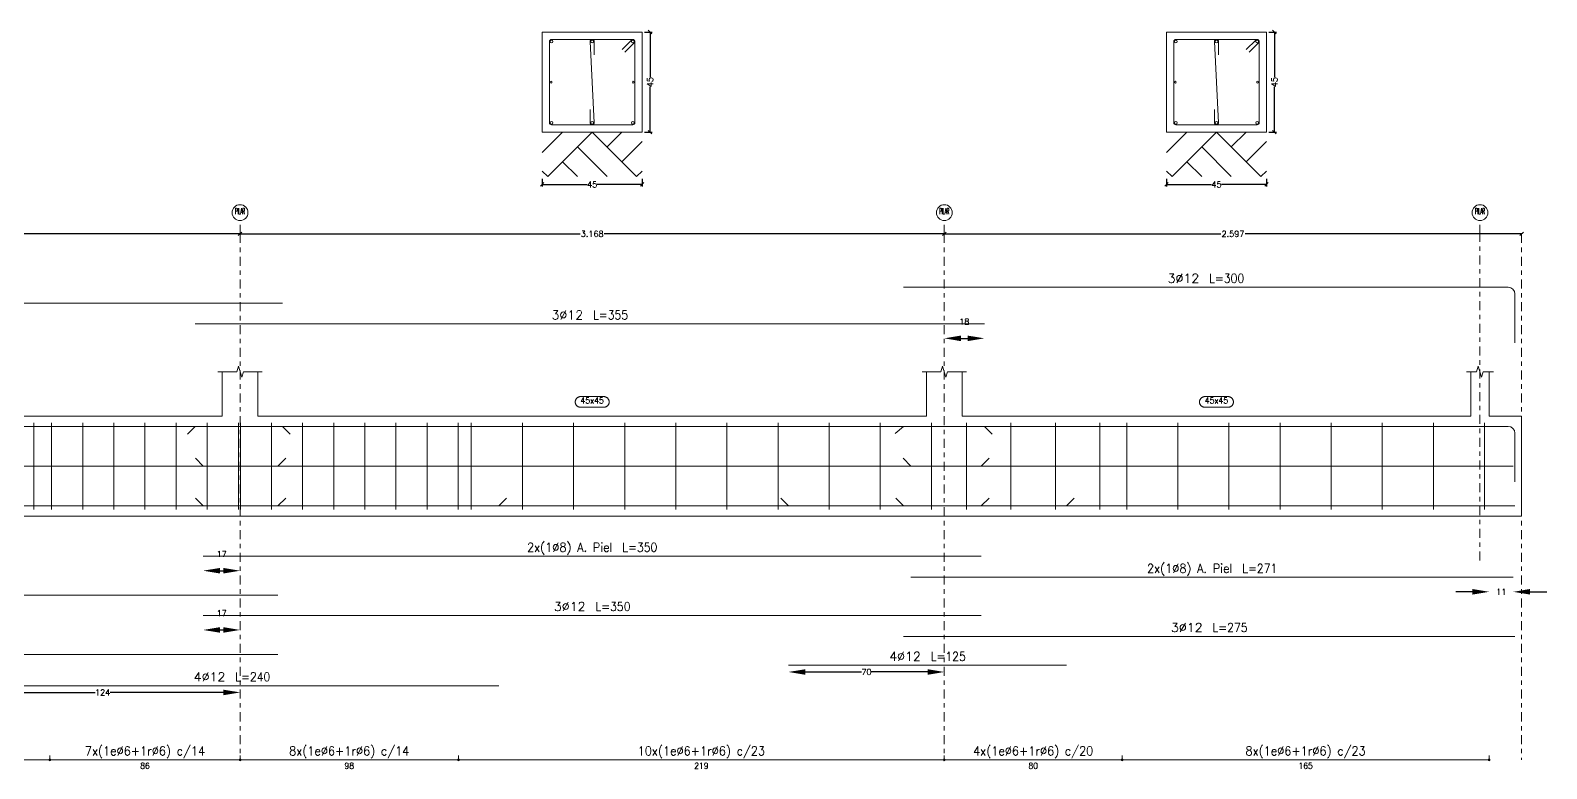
# Model space of a CAD drawing. Header units: millimetres. Extents: x 1 to 227, y -3 to 111.
# Drawn here: x 191.04 to 225.15, y 85.28 to 101.89 of the extents above; entities that cross this region are included whole.
import ezdxf
from ezdxf.enums import TextEntityAlignment as Align

# ---------------------------------------------------------------- set-up
doc = ezdxf.new("R2010")
doc.units = ezdxf.units.MM
doc.linetypes.add('CYPE_RAYAPUNTO', pattern=[0.4125, 0.2025, -0.105, 0, -0.105])
for name, color, linetype, lineweight in [('ALZ_ARM_LONG_ARM_TEXTOS', 3, 'Continuous', 9), ('ALZ_ARM_LONG_TXT_LONG', 3, 'Continuous', 9), ('ALZ_ARM_TRANS_TXT_EST', 3, 'Continuous', 9), ('ALZ_CONT_NUDOS', 122, 'Continuous', 9), ('ALZ_CONT_VIG_HORMIGON', 2, 'Continuous', 9), ('ALZ_COT_COT_ARM', 3, 'Continuous', 0), ('ALZ_COT_COT_EST', 3, 'Continuous', 0), ('ALZ_COT_COT_LIN_APOYOS', 2, 'CYPE_RAYAPUNTO', 0), ('ALZ_COT_LONGITUD_PROYECTADA', 122, 'Continuous', 0), ('ALZ_COT_TEXTOS_ESTRIBOS', 122, 'Continuous', 0), ('ALZ_REF_COT_LIN_AUX_COTA', 2, 'CYPE_RAYAPUNTO', 9), ('ALZ_REF_REF_NOMBRE', 3, 'Continuous', 9), ('ALZ_REF_REF_REFERENCIA', 3, 'Continuous', 9), ('ALZ_REF_TEXTO_REF_NOMBRE', 3, 'Continuous', 9), ('ALZ_REF_TEXTO_REF_REFERENCIA', 3, 'Continuous', 9), ('ARM_LONGITUDINAL_Ø12', 171, 'Continuous', 9), ('ARM_LONGITUDINAL_Ø8', 32, 'Continuous', 9), ('ARM_TRANSVERSAL_Ø6', 151, 'Continuous', 9), ('SEC_CONT_TERRENO_SECCION', 36, 'Continuous', 0), ('SEC_CONT_VIG_HORMIGON_SECCION', 2, 'Continuous', 9), ('SEC_COTAS_SEC_DIM_VIGA', 122, 'Continuous', 0)]:
    doc.layers.add(name, color=color, linetype=linetype, lineweight=lineweight)
doc.styles.add('CYPETXT_0.2_romans', font='romans__.ttf', dxfattribs={"height": 0.133333})
doc.styles.add('CYPETXT_romans', font='romans__.ttf', dxfattribs={"height": 0.2})
doc.dimstyles.new('cype_arrow', dxfattribs={"dimtxt": 0.18, "dimasz": 0.375, "dimexe": 0.05, "dimexo": 0.05, "dimgap": 0, "dimtad": 0, "dimdec": 4, "dimzin": 0, "dimdsep": 46, "dimtxsty": 'CYPETXT_0.2_romans', "dimcen": 0.09, "dimadec": 0, "dimazin": 0, "dimtfac": 1, "dimtdec": 4, "dimtofl": 0, "dimtmove": 2, "dimatfit": 3, "dimfxl": 1, "dimtolj": 1, "dimtzin": 0, "dimarcsym": 0})
doc.dimstyles.new('cype_oblique', dxfattribs={"dimtxt": 0.18, "dimasz": 0.18, "dimexe": 0.05, "dimexo": 0.05, "dimgap": 0, "dimtad": 0, "dimdec": 4, "dimzin": 0, "dimdsep": 46, "dimtxsty": 'CYPETXT_0.2_romans', "dimblk": 'OBLIQUE', "dimtsz": 0.04, "dimcen": 0.09, "dimadec": 0, "dimazin": 0, "dimtfac": 1, "dimtdec": 4, "dimtofl": 0, "dimtmove": 2, "dimatfit": 3, "dimfxl": 1, "dimtolj": 1, "dimtzin": 0, "dimarcsym": 0})

# ---------------------------------------------------------------- blocks, each defined once
blk = doc.blocks.new('*D65')
at = {"layer": 'Defpoints', "color": 0, "transparency": 16777216}
for p in [(202.549, 98.597), (204.799, 98.597), (204.799, 98.42)]:
    blk.add_point(p, dxfattribs=at)
at = {"layer": 'SEC_COTAS_SEC_DIM_VIGA', "color": 0, "lineweight": -2, "transparency": 16777216}
for p, q in [((202.509, 98.38), (202.589, 98.46)), ((202.549, 98.547), (202.549, 98.37)), ((202.549, 98.42), (203.564, 98.42)), ((204.799, 98.42), (203.784, 98.42)), ((204.759, 98.38), (204.839, 98.46)), ((204.799, 98.547), (204.799, 98.37))]:
    blk.add_line(p, q, dxfattribs=at)
at = {"layer": 'SEC_COTAS_SEC_DIM_VIGA', "color": 0, "transparency": 16777216, "insert": (203.674, 98.42), "char_height": 0.1333, "attachment_point": 5, "style": 'CYPETXT_0.2_romans'}
blk.add_mtext('\\A1;45', dxfattribs=at)
blk = doc.blocks.new('_OBLIQUE')
at = {"color": 0, "linetype": 'ByBlock', "lineweight": -2}
blk.add_line((-0.5, -0.5), (0.5, 0.5), dxfattribs=at)
blk = doc.blocks.new('*D66')
at = {"layer": 'Defpoints', "color": 0, "transparency": 16777216}
for p in [(204.799, 101.847), (204.976, 101.847), (204.799, 99.597)]:
    blk.add_point(p, dxfattribs=at)
at = {"layer": 'SEC_COTAS_SEC_DIM_VIGA', "color": 0, "lineweight": -2, "transparency": 16777216}
for p, q in [((204.849, 101.847), (205.026, 101.847)), ((205.016, 101.807), (204.936, 101.887)), ((204.976, 101.847), (204.976, 100.832)), ((204.976, 99.597), (204.976, 100.612)), ((205.016, 99.557), (204.936, 99.637)), ((204.849, 99.597), (205.026, 99.597))]:
    blk.add_line(p, q, dxfattribs=at)
at = {"layer": 'SEC_COTAS_SEC_DIM_VIGA', "color": 0, "transparency": 16777216, "insert": (204.976, 100.722), "char_height": 0.1333, "attachment_point": 5, "rotation": 90, "style": 'CYPETXT_0.2_romans'}
blk.add_mtext('\\A1;45', dxfattribs=at)
blk = doc.blocks.new('*D67')
at = {"layer": 'Defpoints', "color": 0, "transparency": 16777216}
for p in [(216.593, 98.597), (218.843, 98.597), (218.843, 98.42)]:
    blk.add_point(p, dxfattribs=at)
at = {"layer": 'SEC_COTAS_SEC_DIM_VIGA', "color": 0, "lineweight": -2, "transparency": 16777216}
for p, q in [((216.553, 98.38), (216.633, 98.46)), ((216.593, 98.547), (216.593, 98.37)), ((216.593, 98.42), (217.607, 98.42)), ((218.843, 98.42), (217.828, 98.42)), ((218.803, 98.38), (218.883, 98.46)), ((218.843, 98.547), (218.843, 98.37))]:
    blk.add_line(p, q, dxfattribs=at)
at = {"layer": 'SEC_COTAS_SEC_DIM_VIGA', "color": 0, "transparency": 16777216, "insert": (217.718, 98.42), "char_height": 0.1333, "attachment_point": 5, "style": 'CYPETXT_0.2_romans'}
blk.add_mtext('\\A1;45', dxfattribs=at)
blk = doc.blocks.new('*D68')
at = {"layer": 'Defpoints', "color": 0, "transparency": 16777216}
for p in [(218.843, 101.847), (219.02, 101.847), (218.843, 99.597)]:
    blk.add_point(p, dxfattribs=at)
at = {"layer": 'SEC_COTAS_SEC_DIM_VIGA', "color": 0, "lineweight": -2, "transparency": 16777216}
for p, q in [((218.893, 101.847), (219.07, 101.847)), ((219.06, 101.807), (218.98, 101.887)), ((219.02, 101.847), (219.02, 100.832)), ((219.02, 99.597), (219.02, 100.612)), ((219.06, 99.557), (218.98, 99.637)), ((218.893, 99.597), (219.07, 99.597))]:
    blk.add_line(p, q, dxfattribs=at)
at = {"layer": 'SEC_COTAS_SEC_DIM_VIGA', "color": 0, "transparency": 16777216, "insert": (219.02, 100.722), "char_height": 0.1333, "attachment_point": 5, "rotation": 90, "style": 'CYPETXT_0.2_romans'}
blk.add_mtext('\\A1;45', dxfattribs=at)
blk = doc.blocks.new('*D70')
at = {"layer": 'ALZ_COT_LONGITUD_PROYECTADA', "color": 0, "lineweight": -2, "transparency": 16777216}
for p, q in [((181.918, 97.268), (181.998, 97.348)), ((181.958, 97.308), (188.584, 97.308)), ((195.753, 97.308), (189.127, 97.308)), ((195.713, 97.268), (195.793, 97.348))]:
    blk.add_line(p, q, dxfattribs=at)
at = {"layer": 'Defpoints', "color": 0, "transparency": 16777216}
for p in [(181.958, 97.308), (181.958, 97.308), (195.753, 97.308)]:
    blk.add_point(p, dxfattribs=at)
at = {"layer": 'ALZ_COT_LONGITUD_PROYECTADA', "color": 0, "transparency": 16777216, "insert": (188.856, 97.308), "char_height": 0.1333, "attachment_point": 5, "style": 'CYPETXT_0.2_romans'}
blk.add_mtext('\\A1;2.759', dxfattribs=at)
blk = doc.blocks.new('*D71')
at = {"layer": 'ALZ_COT_LONGITUD_PROYECTADA', "color": 0, "lineweight": -2, "transparency": 16777216}
for p, q in [((195.713, 97.268), (195.793, 97.348)), ((195.753, 97.308), (203.403, 97.308)), ((211.595, 97.308), (203.945, 97.308)), ((211.555, 97.268), (211.635, 97.348))]:
    blk.add_line(p, q, dxfattribs=at)
at = {"layer": 'Defpoints', "color": 0, "transparency": 16777216}
for p in [(195.753, 97.308), (195.753, 97.308), (211.595, 97.308)]:
    blk.add_point(p, dxfattribs=at)
at = {"layer": 'ALZ_COT_LONGITUD_PROYECTADA', "color": 0, "transparency": 16777216, "insert": (203.674, 97.308), "char_height": 0.1333, "attachment_point": 5, "style": 'CYPETXT_0.2_romans'}
blk.add_mtext('\\A1;3.168', dxfattribs=at)
blk = doc.blocks.new('*D72')
at = {"layer": 'ALZ_COT_LONGITUD_PROYECTADA', "color": 0, "lineweight": -2, "transparency": 16777216}
for p, q in [((211.555, 97.268), (211.635, 97.348)), ((211.595, 97.308), (217.815, 97.308)), ((224.581, 97.308), (218.36, 97.308)), ((224.541, 97.268), (224.621, 97.348))]:
    blk.add_line(p, q, dxfattribs=at)
at = {"layer": 'Defpoints', "color": 0, "transparency": 16777216}
for p in [(211.595, 97.308), (211.595, 97.308), (224.581, 97.308)]:
    blk.add_point(p, dxfattribs=at)
at = {"layer": 'ALZ_COT_LONGITUD_PROYECTADA', "color": 0, "transparency": 16777216, "insert": (218.088, 97.308), "char_height": 0.1333, "attachment_point": 5, "style": 'CYPETXT_0.2_romans'}
blk.add_mtext('\\A1;2.597', dxfattribs=at)
blk = doc.blocks.new('*D75')
at = {"layer": 'ALZ_COT_COT_ARM', "color": 0, "lineweight": -2, "transparency": 16777216}
blk.add_line((211.97, 94.958), (212.12, 94.958), dxfattribs=at)
at = {"layer": 'ALZ_COT_COT_ARM', "color": 0, "transparency": 16777216}
for points in [[(211.97, 95.02), (211.97, 94.895), (211.595, 94.958)], [(212.12, 95.02), (212.12, 94.895), (212.495, 94.958)]]:
    blk.add_solid(points, dxfattribs=at)
at = {"layer": 'Defpoints', "color": 0, "transparency": 16777216}
for p in [(211.595, 94.958), (212.495, 94.958), (212.495, 94.958)]:
    blk.add_point(p, dxfattribs=at)
at = {"layer": 'ALZ_COT_COT_ARM', "color": 0, "transparency": 16777216, "insert": (212.045, 95.333), "char_height": 0.1333, "attachment_point": 5, "style": 'CYPETXT_0.2_romans'}
blk.add_mtext('\\A1;18', dxfattribs=at)
blk = doc.blocks.new('*D76')
at = {"layer": 'ALZ_COT_COT_ARM', "color": 0, "lineweight": -2, "transparency": 16777216}
blk.add_line((195.299, 88.398), (195.378, 88.398), dxfattribs=at)
at = {"layer": 'ALZ_COT_COT_ARM', "color": 0, "transparency": 16777216}
for points in [[(195.299, 88.461), (195.299, 88.336), (194.924, 88.398)], [(195.378, 88.461), (195.378, 88.336), (195.753, 88.398)]]:
    blk.add_solid(points, dxfattribs=at)
at = {"layer": 'Defpoints', "color": 0, "transparency": 16777216}
for p in [(194.924, 88.398), (195.753, 88.398), (195.753, 88.398)]:
    blk.add_point(p, dxfattribs=at)
at = {"layer": 'ALZ_COT_COT_ARM', "color": 0, "transparency": 16777216, "insert": (195.339, 88.773), "char_height": 0.1333, "attachment_point": 5, "style": 'CYPETXT_0.2_romans'}
blk.add_mtext('\\A1;17', dxfattribs=at)
blk = doc.blocks.new('*D79')
at = {"layer": 'ALZ_COT_COT_ARM', "color": 0, "lineweight": -2, "transparency": 16777216}
blk.add_line((195.299, 89.731), (195.378, 89.731), dxfattribs=at)
at = {"layer": 'ALZ_COT_COT_ARM', "color": 0, "transparency": 16777216}
for points in [[(195.299, 89.793), (195.299, 89.668), (194.924, 89.731)], [(195.378, 89.793), (195.378, 89.668), (195.753, 89.731)]]:
    blk.add_solid(points, dxfattribs=at)
at = {"layer": 'Defpoints', "color": 0, "transparency": 16777216}
for p in [(194.924, 89.731), (195.753, 89.731), (195.753, 89.731)]:
    blk.add_point(p, dxfattribs=at)
at = {"layer": 'ALZ_COT_COT_ARM', "color": 0, "transparency": 16777216, "insert": (195.339, 90.106), "char_height": 0.1333, "attachment_point": 5, "style": 'CYPETXT_0.2_romans'}
blk.add_mtext('\\A1;17', dxfattribs=at)
blk = doc.blocks.new('*D80')
at = {"layer": 'ALZ_COT_COT_ARM', "color": 0, "lineweight": -2, "transparency": 16777216}
for p, q in [((223.475, 89.256), (223.1, 89.256)), ((224.77, 89.256), (225.145, 89.256))]:
    blk.add_line(p, q, dxfattribs=at)
at = {"layer": 'ALZ_COT_COT_ARM', "color": 0, "transparency": 16777216}
for points in [[(223.475, 89.319), (223.475, 89.194), (223.85, 89.256)], [(224.77, 89.319), (224.77, 89.194), (224.395, 89.256)]]:
    blk.add_solid(points, dxfattribs=at)
at = {"layer": 'Defpoints', "color": 0, "transparency": 16777216}
for p in [(223.85, 89.256), (224.395, 89.256), (224.395, 89.256)]:
    blk.add_point(p, dxfattribs=at)
at = {"layer": 'ALZ_COT_COT_ARM', "color": 0, "transparency": 16777216, "insert": (224.123, 89.256), "char_height": 0.1333, "attachment_point": 5, "style": 'CYPETXT_0.2_romans'}
blk.add_mtext('\\A1;11', dxfattribs=at)
blk = doc.blocks.new('*D82')
at = {"layer": 'ALZ_COT_COT_ARM', "color": 0, "lineweight": -2, "transparency": 16777216}
for p, q in [((189.948, 86.993), (192.496, 86.993)), ((195.378, 86.993), (192.829, 86.993))]:
    blk.add_line(p, q, dxfattribs=at)
at = {"layer": 'ALZ_COT_COT_ARM', "color": 0, "transparency": 16777216}
for points in [[(189.948, 87.055), (189.948, 86.93), (189.573, 86.993)], [(195.378, 87.055), (195.378, 86.93), (195.753, 86.993)]]:
    blk.add_solid(points, dxfattribs=at)
at = {"layer": 'Defpoints', "color": 0, "transparency": 16777216}
for p in [(189.573, 86.993), (195.753, 86.993), (195.753, 86.993)]:
    blk.add_point(p, dxfattribs=at)
at = {"layer": 'ALZ_COT_COT_ARM', "color": 0, "transparency": 16777216, "insert": (192.663, 86.993), "char_height": 0.1333, "attachment_point": 5, "style": 'CYPETXT_0.2_romans'}
blk.add_mtext('\\A1;124', dxfattribs=at)
blk = doc.blocks.new('*D83')
at = {"layer": 'ALZ_COT_COT_ARM', "color": 0, "lineweight": -2, "transparency": 16777216}
for p, q in [((208.468, 87.453), (209.735, 87.453)), ((211.22, 87.453), (209.953, 87.453))]:
    blk.add_line(p, q, dxfattribs=at)
at = {"layer": 'ALZ_COT_COT_ARM', "color": 0, "transparency": 16777216}
for points in [[(208.468, 87.515), (208.468, 87.39), (208.093, 87.453)], [(211.22, 87.515), (211.22, 87.39), (211.595, 87.453)]]:
    blk.add_solid(points, dxfattribs=at)
at = {"layer": 'Defpoints', "color": 0, "transparency": 16777216}
for p in [(208.093, 87.453), (211.595, 87.453), (211.595, 87.453)]:
    blk.add_point(p, dxfattribs=at)
at = {"layer": 'ALZ_COT_COT_ARM', "color": 0, "transparency": 16777216, "insert": (209.844, 87.453), "char_height": 0.1333, "attachment_point": 5, "style": 'CYPETXT_0.2_romans'}
blk.add_mtext('\\A1;70', dxfattribs=at)

msp = doc.modelspace()

# ---------------------------------------------------------------- linework, layer by layer
at = {"layer": 'ALZ_CONT_NUDOS'}
for p, q in [((195.353, 93.20753), (195.353, 94.20753)), ((196.153, 93.20753), (196.153, 94.20753)), ((211.195, 93.20753), (211.195, 94.20753)), ((211.995, 93.20753), (211.995, 94.20753)), ((223.44, 93.20753), (223.44, 94.20753)), ((223.85, 93.20753), (223.85, 94.20753))]:
    msp.add_line(p, q, dxfattribs=at)
for points in [[(195.253, 94.20753), (195.678, 94.20753), (195.7155, 94.33253), (195.7905, 94.08253), (195.828, 94.20753), (196.253, 94.20753)], [(211.095, 94.20753), (211.52, 94.20753), (211.5575, 94.33253), (211.6325, 94.08253), (211.67, 94.20753), (212.095, 94.20753)], [(223.34, 94.20753), (223.57, 94.20753), (223.6075, 94.33253), (223.6825, 94.08253), (223.72, 94.20753), (223.95, 94.20753)], [(223.85, 93.20753), (224.5805, 93.20753), (224.5805, 90.95753), (223.85, 90.95753), (223.44, 90.95753)], [(195.353, 90.95753), (196.153, 90.95753)], [(211.195, 90.95753), (211.995, 90.95753)]]:
    msp.add_lwpolyline(points, dxfattribs=at)
at = {"layer": 'ALZ_CONT_VIG_HORMIGON'}
for p, q in [((182.358, 93.20753), (195.353, 93.20753)), ((196.153, 93.20753), (211.195, 93.20753)), ((211.995, 93.20753), (223.44, 93.20753)), ((182.358, 90.95753), (195.353, 90.95753)), ((196.153, 90.95753), (211.195, 90.95753)), ((211.995, 90.95753), (223.44, 90.95753))]:
    msp.add_line(p, q, dxfattribs=at)
at = {"layer": 'ALZ_COT_COT_EST'}
for p, q in [((191.476, 85.47763), (191.476, 85.57763)), ((195.753, 85.47763), (195.753, 85.57763)), ((200.6656, 85.47763), (200.6656, 85.57763)), ((211.595, 85.47763), (211.595, 85.57763)), ((215.595, 85.47763), (215.595, 85.57763))]:
    msp.add_line(p, q, dxfattribs=at)
for points in [[(181.958, 85.47763), (191.476, 85.47763), (191.476, 85.57763)], [(191.476, 85.47763), (195.753, 85.47763), (195.753, 85.57763)], [(195.753, 85.47763), (200.6656, 85.47763), (200.6656, 85.57763)], [(200.6656, 85.47763), (211.595, 85.47763), (211.595, 85.57763)], [(211.595, 85.47763), (215.595, 85.47763), (215.595, 85.57763)], [(215.595, 85.47763), (223.85, 85.47763), (223.85, 85.57763)]]:
    msp.add_lwpolyline(points, dxfattribs=at)
for centre in [(191.476, 85.47763), (191.476, 85.47763), (195.753, 85.47763), (195.753, 85.47763), (200.6656, 85.47763), (200.6656, 85.47763), (211.595, 85.47763), (211.595, 85.47763), (215.595, 85.47763), (215.595, 85.47763), (223.85, 85.47763)]:
    msp.add_circle(centre, 0.02, dxfattribs=at)
at = {"layer": 'ALZ_COT_COT_LIN_APOYOS'}
for p, q in [((195.753, 97.30752), (195.753, 85.47763)), ((211.595, 97.30752), (211.595, 85.47763)), ((224.5805, 97.30752), (224.5805, 85.47763))]:
    msp.add_line(p, q, dxfattribs=at)
at = {"layer": 'ALZ_REF_COT_LIN_AUX_COTA'}
for p, q in [((195.753, 97.30752), (195.753, 97.60753)), ((211.595, 97.30752), (211.595, 97.60753)), ((223.645, 97.30752), (223.645, 97.60753)), ((223.645, 89.95753), (223.645, 97.30752))]:
    msp.add_line(p, q, dxfattribs=at)
at = {"layer": 'ALZ_REF_REF_NOMBRE'}
for points in [[(203.936, 93.64753), (203.94402, 93.64726), (203.95199, 93.64645), (203.9599, 93.64512), (203.9677, 93.64326), (203.97536, 93.64089), (203.98285, 93.638), (203.99012, 93.63463), (203.99715, 93.63077), (204.00391, 93.62646), (204.01037, 93.6217), (204.01649, 93.61652), (204.02226, 93.61095), (204.02764, 93.605), (204.03261, 93.59871), (204.03715, 93.59209), (204.04123, 93.58519), (204.04485, 93.57804), (204.04798, 93.57065), (204.05061, 93.56308), (204.05273, 93.55534), (204.05433, 93.54748), (204.0554, 93.53954), (204.05593, 93.53153), (204.05593, 93.52352), (204.0554, 93.51551), (204.05433, 93.50757), (204.05273, 93.49971), (204.05061, 93.49197), (204.04798, 93.4844), (204.04485, 93.47701), (204.04123, 93.46986), (204.03715, 93.46296), (204.03261, 93.45634), (204.02764, 93.45005), (204.02226, 93.4441), (204.01649, 93.43853), (204.01037, 93.43335), (204.00391, 93.42859), (203.99715, 93.42428), (203.99012, 93.42042), (203.98285, 93.41705), (203.97536, 93.41416), (203.9677, 93.41179), (203.9599, 93.40993), (203.95199, 93.4086), (203.94402, 93.40779), (203.936, 93.40753), (203.412, 93.40753), (203.40398, 93.40779), (203.39601, 93.4086), (203.3881, 93.40993), (203.3803, 93.41179), (203.37264, 93.41416), (203.36515, 93.41705), (203.35788, 93.42042), (203.35085, 93.42428), (203.34409, 93.42859), (203.33763, 93.43335), (203.33151, 93.43853), (203.32574, 93.4441), (203.32036, 93.45005), (203.31539, 93.45634), (203.31085, 93.46296), (203.30677, 93.46986), (203.30315, 93.47701), (203.30002, 93.4844), (203.29739, 93.49197), (203.29527, 93.49971), (203.29367, 93.50757), (203.2926, 93.51551), (203.29207, 93.52352), (203.29207, 93.53153), (203.2926, 93.53954), (203.29367, 93.54748), (203.29527, 93.55534), (203.29739, 93.56308), (203.30002, 93.57065), (203.30315, 93.57804), (203.30677, 93.58519), (203.31085, 93.59209), (203.31539, 93.59871), (203.32036, 93.605), (203.32574, 93.61095), (203.33151, 93.61652), (203.33763, 93.6217), (203.34409, 93.62646), (203.35085, 93.63077), (203.35788, 93.63463), (203.36515, 93.638), (203.37264, 93.64089), (203.3803, 93.64326), (203.3881, 93.64512), (203.39601, 93.64645), (203.40398, 93.64726), (203.412, 93.64753), (203.936, 93.64753)], [(217.9795, 93.64753), (217.98752, 93.64726), (217.99549, 93.64645), (218.0034, 93.64512), (218.0112, 93.64326), (218.01886, 93.64089), (218.02635, 93.638), (218.03362, 93.63463), (218.04065, 93.63077), (218.04741, 93.62646), (218.05387, 93.6217), (218.05999, 93.61652), (218.06576, 93.61095), (218.07114, 93.605), (218.07611, 93.59871), (218.08065, 93.59209), (218.08473, 93.58519), (218.08835, 93.57804), (218.09148, 93.57065), (218.09411, 93.56308), (218.09623, 93.55534), (218.09783, 93.54748), (218.0989, 93.53954), (218.09943, 93.53153), (218.09943, 93.52352), (218.0989, 93.51551), (218.09783, 93.50757), (218.09623, 93.49971), (218.09411, 93.49197), (218.09148, 93.4844), (218.08835, 93.47701), (218.08473, 93.46986), (218.08065, 93.46296), (218.07611, 93.45634), (218.07114, 93.45005), (218.06576, 93.4441), (218.05999, 93.43853), (218.05387, 93.43335), (218.04741, 93.42859), (218.04065, 93.42428), (218.03362, 93.42042), (218.02635, 93.41705), (218.01886, 93.41416), (218.0112, 93.41179), (218.0034, 93.40993), (217.99549, 93.4086), (217.98752, 93.40779), (217.9795, 93.40753), (217.4555, 93.40753), (217.44748, 93.40779), (217.43951, 93.4086), (217.4316, 93.40993), (217.4238, 93.41179), (217.41614, 93.41416), (217.40865, 93.41705), (217.40138, 93.42042), (217.39435, 93.42428), (217.38759, 93.42859), (217.38113, 93.43335), (217.37501, 93.43853), (217.36924, 93.4441), (217.36386, 93.45005), (217.35889, 93.45634), (217.35435, 93.46296), (217.35027, 93.46986), (217.34665, 93.47701), (217.34352, 93.4844), (217.34089, 93.49197), (217.33877, 93.49971), (217.33717, 93.50757), (217.3361, 93.51551), (217.33557, 93.52352), (217.33557, 93.53153), (217.3361, 93.53954), (217.33717, 93.54748), (217.33877, 93.55534), (217.34089, 93.56308), (217.34352, 93.57065), (217.34665, 93.57804), (217.35027, 93.58519), (217.35435, 93.59209), (217.35889, 93.59871), (217.36386, 93.605), (217.36924, 93.61095), (217.37501, 93.61652), (217.38113, 93.6217), (217.38759, 93.62646), (217.39435, 93.63077), (217.40138, 93.63463), (217.40865, 93.638), (217.41614, 93.64089), (217.4238, 93.64326), (217.4316, 93.64512), (217.43951, 93.64645), (217.44748, 93.64726), (217.4555, 93.64753), (217.9795, 93.64753)]]:
    msp.add_lwpolyline(points, close=True, dxfattribs=at)
at = {"layer": 'ALZ_REF_REF_REFERENCIA'}
for centre in [(195.753, 97.78592), (211.595, 97.78592), (223.645, 97.78592)]:
    msp.add_circle(centre, 0.17839, dxfattribs=at)
at = {"layer": 'ARM_LONGITUDINAL_Ø12'}
for p, q in [((194.74543, 92.97752), (194.56865, 92.80075)), ((196.7055, 92.97752), (196.88228, 92.80075)), ((210.6805, 92.97752), (210.48844, 92.81748)), ((212.49543, 92.97752), (212.67221, 92.80075)), ((194.924, 91.18753), (194.74722, 91.3643)), ((196.6055, 91.18753), (196.78228, 91.3643)), ((201.57274, 91.18753), (201.74951, 91.3643)), ((208.09269, 91.18753), (207.91592, 91.3643)), ((210.6805, 91.18753), (210.50372, 91.3643)), ((212.424, 91.18753), (212.60078, 91.3643)), ((214.34269, 91.18753), (214.51947, 91.3643))]:
    msp.add_line(p, q, dxfattribs=at)
for points in [[(210.6805, 96.10753), (224.2805, 96.10753), (224.3379, 96.09611), (224.38657, 96.06359), (224.41908, 96.01493), (224.4305, 95.95753), (224.4305, 94.85753)], [(181.2055, 95.74567), (196.7055, 95.74567)], [(194.74543, 95.28453), (212.49543, 95.28453)], [(181.2055, 92.97752), (196.7055, 92.97752)], [(194.74543, 92.97752), (212.49543, 92.97752)], [(210.6805, 92.97752), (224.2805, 92.97752), (224.3379, 92.96611), (224.38657, 92.93359), (224.41908, 92.88493), (224.4305, 92.82753), (224.4305, 91.72752)], [(181.1055, 91.18753), (196.6055, 91.18753)], [(189.57274, 91.18753), (201.57274, 91.18753)], [(194.924, 91.18753), (212.424, 91.18753)], [(208.09269, 91.18753), (214.34269, 91.18753)], [(210.6805, 91.18753), (224.4305, 91.18753)], [(194.924, 88.72526), (212.424, 88.72526)], [(210.6805, 88.25278), (224.4305, 88.25278)], [(181.1055, 87.84641), (196.6055, 87.84641)], [(208.09269, 87.60278), (214.34269, 87.60278)], [(189.57274, 87.14257), (201.57274, 87.14257)]]:
    msp.add_lwpolyline(points, dxfattribs=at)
for centre in [(202.759, 101.63686), (203.674, 101.63686), (204.589, 101.63686), (216.8025, 101.63686), (217.7175, 101.63686), (218.6325, 101.63686), (202.759, 99.80686), (203.674, 99.80686), (204.589, 99.80686), (216.8025, 99.80686), (217.7175, 99.80686), (218.6325, 99.80686)]:
    msp.add_circle(centre, 0.03, dxfattribs=at)
at = {"layer": 'ARM_LONGITUDINAL_Ø8'}
for p, q in [((194.924, 92.08253), (194.74722, 92.2593)), ((196.6055, 92.08253), (196.78228, 92.2593)), ((210.845, 92.08253), (210.66822, 92.2593)), ((212.424, 92.08253), (212.60078, 92.2593))]:
    msp.add_line(p, q, dxfattribs=at)
for points in [[(181.1055, 92.08253), (196.6055, 92.08253)], [(194.924, 92.08253), (212.424, 92.08253)], [(210.845, 92.08253), (224.395, 92.08253)], [(194.924, 90.05752), (212.424, 90.05752)], [(210.845, 89.58317), (224.395, 89.58317)], [(181.1055, 89.17855), (196.6055, 89.17855)]]:
    msp.add_lwpolyline(points, dxfattribs=at)
for centre in [(202.749, 100.72186), (204.599, 100.72186), (216.7925, 100.72186), (218.6425, 100.72186)]:
    msp.add_circle(centre, 0.02, dxfattribs=at)
at = {"layer": 'ARM_TRANSVERSAL_Ø6'}
for p, q in [((191.117, 93.05752), (191.117, 91.10753)), ((191.5145, 93.05752), (191.5145, 91.10753)), ((192.2145, 93.05752), (192.2145, 91.10753)), ((192.9145, 93.05752), (192.9145, 91.10753)), ((193.6145, 93.05752), (193.6145, 91.10753)), ((194.3145, 93.05752), (194.3145, 91.10753)), ((195.0145, 93.05752), (195.0145, 91.10753)), ((195.7145, 93.05752), (195.7145, 91.10753)), ((195.7593, 93.05752), (195.7593, 91.10753)), ((196.4593, 93.05752), (196.4593, 91.10753)), ((197.1593, 93.05752), (197.1593, 91.10753)), ((197.8593, 93.05752), (197.8593, 91.10753)), ((198.5593, 93.05752), (198.5593, 91.10753)), ((199.2593, 93.05752), (199.2593, 91.10753)), ((199.9593, 93.05752), (199.9593, 91.10753)), ((200.6593, 93.05752), (200.6593, 91.10753)), ((200.9553, 93.05752), (200.9553, 91.10753)), ((202.1053, 93.05752), (202.1053, 91.10753)), ((203.2553, 93.05752), (203.2553, 91.10753)), ((204.4053, 93.05752), (204.4053, 91.10753)), ((205.5553, 93.05752), (205.5553, 91.10753)), ((206.7053, 93.05752), (206.7053, 91.10753)), ((207.8553, 93.05752), (207.8553, 91.10753)), ((209.0053, 93.05752), (209.0053, 91.10753)), ((210.1553, 93.05752), (210.1553, 91.10753)), ((211.3053, 93.05752), (211.3053, 91.10753)), ((212.095, 93.05752), (212.095, 91.10753)), ((213.095, 93.05752), (213.095, 91.10753)), ((214.095, 93.05752), (214.095, 91.10753)), ((215.095, 93.05752), (215.095, 91.10753)), ((215.6975, 93.05752), (215.6975, 91.10753)), ((216.8475, 93.05752), (216.8475, 91.10753)), ((217.9975, 93.05752), (217.9975, 91.10753)), ((219.1475, 93.05752), (219.1475, 91.10753)), ((220.2975, 93.05752), (220.2975, 91.10753)), ((221.4475, 93.05752), (221.4475, 91.10753)), ((222.5975, 93.05752), (222.5975, 91.10753)), ((223.7475, 93.05752), (223.7475, 91.10753))]:
    msp.add_line(p, q, dxfattribs=at)
for points in [[(204.40869, 101.39291), (204.62082, 101.60504), (204.62642, 101.61186), (204.63057, 101.61964), (204.63314, 101.62808), (204.634, 101.63686), (204.63314, 101.64564), (204.63057, 101.65408), (204.62642, 101.66186), (204.62082, 101.66868), (204.614, 101.67427), (204.60622, 101.67843), (204.59778, 101.68099), (204.589, 101.68186), (202.759, 101.68186), (202.74178, 101.67843), (202.72718, 101.66868), (202.71743, 101.65408), (202.714, 101.63686), (202.714, 99.80686), (202.71743, 99.78964), (202.72718, 99.77504), (202.74178, 99.76528), (202.759, 99.76186), (204.589, 99.76186), (204.60622, 99.76528), (204.62082, 99.77504), (204.63057, 99.78964), (204.634, 99.80686), (204.634, 101.63686), (204.63314, 101.64564), (204.63057, 101.65408), (204.62642, 101.66186), (204.62082, 101.66868), (204.614, 101.67427), (204.60622, 101.67843), (204.59778, 101.68099), (204.589, 101.68186), (204.58022, 101.68099), (204.57178, 101.67843), (204.564, 101.67427), (204.55718, 101.66868), (204.34505, 101.45655)], [(203.629, 100.10686), (203.629, 99.80686), (203.63013, 99.79684), (203.63346, 99.78733), (203.63882, 99.7788), (203.64594, 99.77168), (203.65448, 99.76631), (203.66399, 99.76299), (203.674, 99.76186), (203.68401, 99.76299), (203.69352, 99.76631), (203.70206, 99.77168), (203.70918, 99.7788), (203.71454, 99.78733), (203.71787, 99.79684), (203.719, 99.80686), (203.629, 101.63686), (203.63013, 101.64687), (203.63346, 101.65638), (203.63882, 101.66492), (203.64594, 101.67204), (203.65448, 101.6774), (203.66399, 101.68073), (203.674, 101.68186), (203.68401, 101.68073), (203.69352, 101.6774), (203.70206, 101.67204), (203.70918, 101.66492), (203.71454, 101.65638), (203.71787, 101.64687), (203.719, 101.63686), (203.719, 101.33686)], [(218.45219, 101.39291), (218.66432, 101.60504), (218.66992, 101.61186), (218.67407, 101.61964), (218.67664, 101.62808), (218.6775, 101.63686), (218.67664, 101.64564), (218.67407, 101.65408), (218.66992, 101.66186), (218.66432, 101.66868), (218.6575, 101.67427), (218.64972, 101.67843), (218.64128, 101.68099), (218.6325, 101.68186), (216.8025, 101.68186), (216.78528, 101.67843), (216.77068, 101.66868), (216.76093, 101.65408), (216.7575, 101.63686), (216.7575, 99.80686), (216.76093, 99.78964), (216.77068, 99.77504), (216.78528, 99.76528), (216.8025, 99.76186), (218.6325, 99.76186), (218.64972, 99.76528), (218.66432, 99.77504), (218.67407, 99.78964), (218.6775, 99.80686), (218.6775, 101.63686), (218.67664, 101.64564), (218.67407, 101.65408), (218.66992, 101.66186), (218.66432, 101.66868), (218.6575, 101.67427), (218.64972, 101.67843), (218.64128, 101.68099), (218.6325, 101.68186), (218.62372, 101.68099), (218.61528, 101.67843), (218.6075, 101.67427), (218.60068, 101.66868), (218.38855, 101.45655)], [(217.6725, 100.10686), (217.6725, 99.80686), (217.67363, 99.79684), (217.67696, 99.78733), (217.68232, 99.7788), (217.68944, 99.77168), (217.69798, 99.76631), (217.70749, 99.76299), (217.7175, 99.76186), (217.72751, 99.76299), (217.73702, 99.76631), (217.74556, 99.77168), (217.75268, 99.7788), (217.75804, 99.78733), (217.76137, 99.79684), (217.7625, 99.80686), (217.6725, 101.63686), (217.67363, 101.64687), (217.67696, 101.65638), (217.68232, 101.66492), (217.68944, 101.67204), (217.69798, 101.6774), (217.70749, 101.68073), (217.7175, 101.68186), (217.72751, 101.68073), (217.73702, 101.6774), (217.74556, 101.67204), (217.75268, 101.66492), (217.75804, 101.65638), (217.76137, 101.64687), (217.7625, 101.63686), (217.7625, 101.33686)]]:
    msp.add_lwpolyline(points, dxfattribs=at)
at = {"layer": 'SEC_CONT_TERRENO_SECCION'}
for p, q in [((202.549, 99.13853), (203.00733, 99.59686)), ((202.674, 98.59686), (203.674, 99.59686)), ((203.34067, 99.26353), (204.00733, 98.59686)), ((203.674, 99.59686), (204.674, 98.59686)), ((204.00733, 99.26353), (204.34067, 99.59686)), ((204.34067, 98.93019), (204.799, 99.38853)), ((216.5925, 99.13853), (217.05083, 99.59686)), ((216.7175, 98.59686), (217.7175, 99.59686)), ((217.38417, 99.26353), (218.05083, 98.59686)), ((217.7175, 99.59686), (218.7175, 98.59686)), ((218.05083, 99.26353), (218.38417, 99.59686)), ((218.38417, 98.93019), (218.8425, 99.38853)), ((203.00733, 98.93019), (203.34067, 98.59686)), ((217.05083, 98.93019), (217.38417, 98.59686)), ((202.549, 98.72186), (202.674, 98.59686)), ((204.674, 98.59686), (204.799, 98.72186)), ((216.5925, 98.72186), (216.7175, 98.59686)), ((218.7175, 98.59686), (218.8425, 98.72186))]:
    msp.add_line(p, q, dxfattribs=at)
at = {"layer": 'SEC_CONT_VIG_HORMIGON_SECCION'}
for points in [[(204.799, 101.84686), (202.549, 101.84686), (202.549, 99.59686), (204.799, 99.59686), (204.799, 101.84686)], [(218.8425, 101.84686), (216.5925, 101.84686), (216.5925, 99.59686), (218.8425, 99.59686), (218.8425, 101.84686)]]:
    msp.add_lwpolyline(points, close=True, dxfattribs=at)

# ---------------------------------------------------------------- texts
at = {"layer": 'ALZ_ARM_LONG_ARM_TEXTOS', "style": 'CYPETXT_romans'}
for s, width, p, p2 in [('3%%c12', 0.900912, (216.619, 96.20753), (217.33, 96.20753)), ('3%%c12', 0.900912, (202.75893, 95.38452), (203.46993, 95.38452)), ('2x(1%%c8) A. Piel', 0.787854, (202.208, 90.15752), (204.128, 90.15752)), ('2x(1%%c8) A. Piel', 0.787854, (216.154, 89.68317), (218.074, 89.68317)), ('3%%c12', 0.900912, (202.8125, 88.82526), (203.5235, 88.82526)), ('3%%c12', 0.900912, (216.694, 88.35278), (217.405, 88.35278)), ('4%%c12', 0.900912, (210.35619, 87.70278), (211.06719, 87.70278)), ('4%%c12', 0.900912, (194.71124, 87.24257), (195.42224, 87.24257))]:
    msp.add_text(s, height=0.2, dxfattribs=dict(at, width=width)).set_placement(p, p2, align=Align.FIT)
at = {"layer": 'ALZ_ARM_LONG_TXT_LONG', "style": 'CYPETXT_romans', "width": 0.7704}
for s, p, p2 in [(' L=300', (217.43, 96.20753), (218.342, 96.20753)), (' L=355', (203.56993, 95.38452), (204.48193, 95.38452)), (' L=350', (204.228, 90.15752), (205.14, 90.15752)), (' L=271', (218.174, 89.68317), (219.086, 89.68317)), (' L=350', (203.6235, 88.82526), (204.5355, 88.82526)), (' L=275', (217.505, 88.35278), (218.417, 88.35278)), (' L=125', (211.16719, 87.70278), (212.07919, 87.70278)), (' L=240', (195.52224, 87.24257), (196.43424, 87.24257))]:
    msp.add_text(s, height=0.2, dxfattribs=at).set_placement(p, p2, align=Align.FIT)
at = {"layer": 'ALZ_ARM_TRANS_TXT_EST', "style": 'CYPETXT_romans'}
for s, width, p, p2 in [('7x(1e%%c6+1r%%c6) c/14', 0.808265, (192.263, 85.57763), (194.966, 85.57763)), ('8x(1e%%c6+1r%%c6) c/14', 0.808265, (196.8578, 85.57763), (199.5608, 85.57763)), ('10x(1e%%c6+1r%%c6) c/23', 0.810054, (204.6978, 85.57763), (207.5628, 85.57763)), ('4x(1e%%c6+1r%%c6) c/20', 0.808265, (212.2435, 85.57763), (214.9465, 85.57763)), ('8x(1e%%c6+1r%%c6) c/23', 0.808265, (218.371, 85.57763), (221.074, 85.57763))]:
    msp.add_text(s, height=0.2, dxfattribs=dict(at, width=width)).set_placement(p, p2, align=Align.FIT)
at = {"layer": 'ALZ_COT_TEXTOS_ESTRIBOS', "style": 'CYPETXT_romans', "width": 0.841121}
for s, p, p2 in [('86', (193.5065, 85.27763), (193.7225, 85.27763)), ('98', (198.1013, 85.27763), (198.3173, 85.27763)), ('219', (205.9683, 85.27763), (206.2923, 85.27763)), ('80', (213.487, 85.27763), (213.703, 85.27763)), ('165', (219.5605, 85.27763), (219.8845, 85.27763))]:
    msp.add_text(s, height=0.133333, dxfattribs=at).set_placement(p, p2, align=Align.FIT)
at = {"layer": 'ALZ_REF_TEXTO_REF_NOMBRE', "style": 'CYPETXT_romans', "width": 0.840822}
for p, p2 in [((203.412, 93.49419), (203.936, 93.49419)), ((217.4555, 93.49419), (217.9795, 93.49419))]:
    msp.add_text('45x45', height=0.133333, dxfattribs=at).set_placement(p, p2, align=Align.FIT)
at = {"layer": 'ALZ_REF_TEXTO_REF_REFERENCIA', "style": 'CYPETXT_romans', "width": 0.406031}
for p, p2 in [((195.643, 97.75258), (195.863, 97.75258)), ((211.485, 97.75258), (211.705, 97.75258)), ((223.535, 97.75258), (223.755, 97.75258))]:
    msp.add_text('PILAR', height=0.133333, dxfattribs=at).set_placement(p, p2, align=Align.FIT)

# ---------------------------------------------------------------- dimensions: what is measured, and where the dimension line sits
at = {"layer": 'ALZ_COT_COT_ARM'}
for p1, p2, text, picture, middle in [((211.595, 94.95753), (212.49543, 94.95753), '18', '*D75', (212.04521, 95.33253)), ((194.924, 89.73053), (195.753, 89.73053), '17', '*D79', (195.3385, 90.10553)), ((223.85, 89.25617), (224.395, 89.25617), '11', '*D80', (224.1225, 89.25617)), ((194.924, 88.39826), (195.753, 88.39826), '17', '*D76', (195.3385, 88.77326)), ((208.09269, 87.45278), (211.595, 87.45278), '70', '*D83', (209.84385, 87.45278)), ((189.57274, 86.99257), (195.753, 86.99257), '124', '*D82', (192.66287, 86.99257))]:
    dim = msp.add_aligned_dim(p1=p1, p2=p2, distance=0, text=text, dimstyle='cype_arrow', override={"dimexe": 0, "dimexo": 0}, dxfattribs=at)
    dim.commit()
    dim.dimension.update_dxf_attribs({"geometry": picture, "text_midpoint": middle})
at = {"layer": 'ALZ_COT_LONGITUD_PROYECTADA'}
for p1, p2, text, picture, middle in [((195.753, 97.30752), (181.958, 97.30752), '2.759', '*D70', (188.8555, 97.30752)), ((211.595, 97.30752), (195.753, 97.30752), '3.168', '*D71', (203.674, 97.30752)), ((224.5805, 97.30752), (211.595, 97.30752), '2.597', '*D72', (218.08775, 97.30752))]:
    dim = msp.add_aligned_dim(p1=p1, p2=p2, distance=0, text=text, dimstyle='cype_oblique', override={"dimexe": 0, "dimexo": 0}, dxfattribs=at)
    dim.commit()
    dim.dimension.update_dxf_attribs({"geometry": picture, "text_midpoint": middle})
at = {"layer": 'SEC_COTAS_SEC_DIM_VIGA'}
for p1, p2, picture, middle in [((204.799, 99.59686), (204.799, 101.84686), '*D66', (204.97633, 100.72186)), ((218.8425, 99.59686), (218.8425, 101.84686), '*D68', (219.01983, 100.72186)), ((202.549, 98.59686), (204.799, 98.59686), '*D65', (203.674, 98.41953)), ((216.5925, 98.59686), (218.8425, 98.59686), '*D67', (217.7175, 98.41953))]:
    dim = msp.add_aligned_dim(p1=p1, p2=p2, distance=-0.17733, text='45', dimstyle='cype_oblique', dxfattribs=at)
    dim.commit()
    dim.dimension.update_dxf_attribs({"geometry": picture, "text_midpoint": middle})

doc.saveas('drawing.dxf')
